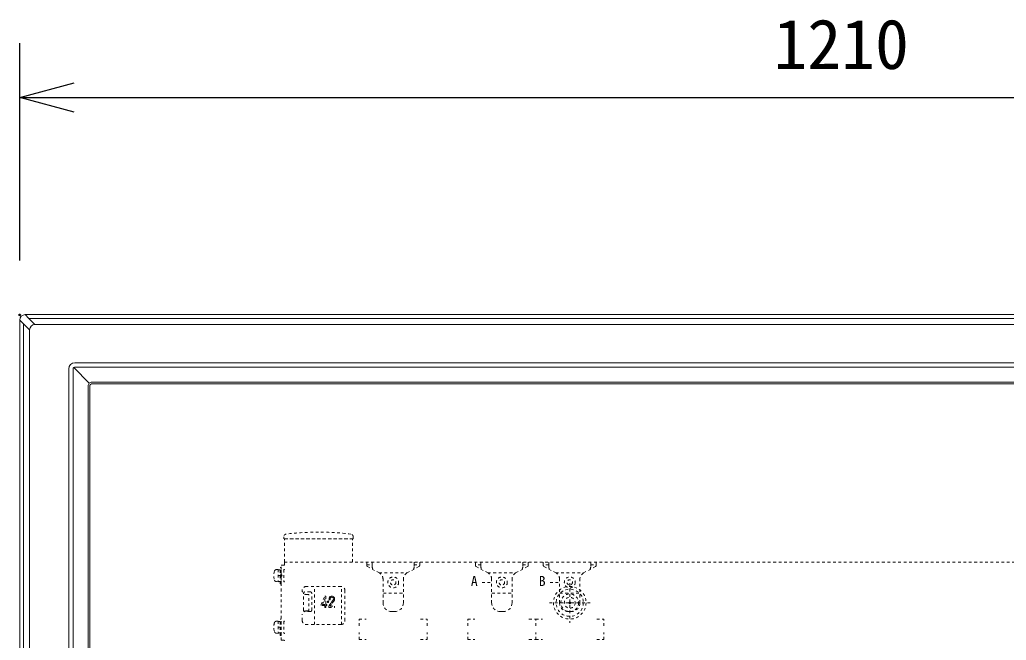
# Model space of a CAD drawing. Units: millimetres, scale not verified. Extents: x -62 to 63, y -117 to 117.
# Drawn here: x -56.74 to -20.42, y 68.27 to 91.11 of the extents above; entities that cross this region are included whole.
import ezdxf
from ezdxf.enums import TextEntityAlignment as Align

# ---------------------------------------------------------------- set-up
doc = ezdxf.new("R2010")
doc.units = ezdxf.units.MM
doc.header["$LTSCALE"] = 0.125
doc.header["$PDMODE"] = 32
doc.header["$PDSIZE"] = 0.0625
doc.linetypes.add('USER5', pattern=[1.4, 0.7, -0.7])
for name, color, linetype in [('0-0_0', 7, 'Continuous'), ('0-4_DEFPOINTS', 7, 'Continuous'), ('0-6_SUNPO', 7, 'Continuous')]:
    doc.layers.add(name, color=color, linetype=linetype)
doc.layers.add('0-5_GAIKEI', color=1, linetype='Continuous', lineweight=18)
doc.styles.add('ＭＳ ゴシック', font='')
doc.styles.get('ＭＳ ゴシック').set_extended_font_data('MS Gothic')

# ---------------------------------------------------------------- blocks, each defined once
blk = doc.blocks.new('_OPEN30')
at = {"layer": '0-0_0'}
blk.add_line((0, 0), (-1, 0), dxfattribs=at)
blk.add_lwpolyline([(-1, 0.26795), (0, 0), (-1, -0.26795)], dxfattribs=at)
blk = doc.blocks.new('D11')
at = {"layer": '0-4_DEFPOINTS'}
blk.add_point((-59.41, 95.4876), dxfattribs=at)
at = {"layer": '0-6_SUNPO'}
for p, q in [((-59.41, 97.4876), (-59.41, 105.4876)), ((-57.41, 103.4876), (-0.91, 103.4876))]:
    blk.add_line(p, q, dxfattribs=at)
at = {"layer": '0-6_SUNPO', "xscale": 2, "yscale": 2, "rotation": 180}
blk.add_blockref('_OPEN30', (-59.41, 103.4876), dxfattribs=at)
at = {"layer": '0-6_SUNPO', "style": 'ＭＳ ゴシック'}
blk.add_text('1210', height=1.833, dxfattribs=at).set_placement((-31.66, 103.9876), align=Align.BOTTOM_LEFT)

msp = doc.modelspace()

# ---------------------------------------------------------------- linework, layer by layer
at = {"layer": '0-5_GAIKEI'}
for p, q in [((-56.7376, 80.0552), (-56.6022, 79.9198)), ((-56.6022, 79.9218), (-56.3754, 79.695)), ((-56.6022, 44.3881), (-56.6022, 79.9218)), ((-56.4025, 80.1196), (-56.5379, 80.255)), ((-56.1776, 79.8927), (-56.4045, 80.1196)), ((-56.4045, 80.1196), (3.4293, 80.1196)), ((-56.3754, 79.695), (-56.3754, 44.6149)), ((3.2024, 79.8927), (-56.1776, 79.8927)), ((1.7292, 78.4839), (-54.7044, 78.4839)), ((-54.9291, 78.2592), (-54.9291, 46.0507)), ((-54.7705, 46.0574), (-54.7705, 78.2525)), ((-54.7497, 78.3046), (-54.1785, 77.7333)), ((-54.6977, 78.3254), (1.7224, 78.3254)), ((1.1003, 77.7752), (-54.0755, 77.7752)), ((-54.2204, 77.6304), (-54.2204, 46.6795)), ((-54.1601, 77.6157), (-54.1601, 46.6942)), ((-54.0608, 77.715), (1.0856, 77.715))]:
    msp.add_line(p, q, dxfattribs=at)
at = {"layer": '0-5_GAIKEI', "color": 7}
for p, q in [((-56.7376, 80.0552), (-56.7376, 44.2547)), ((-56.5379, 80.255), (3.5627, 80.255))]:
    msp.add_line(p, q, dxfattribs=at)
at = {"layer": '0-5_GAIKEI', "linetype": 'USER5'}
for p, q in [((-47.0126, 72.0812), (-47.0126, 72.0011)), ((-44.4626, 72.0011), (-47.0126, 72.0011)), ((-46.9876, 71.1511), (-46.9876, 72.0011)), ((-46.9876, 72.0011), (-44.4876, 72.0011)), ((-44.4876, 71.1511), (-44.4876, 72.0011)), ((-44.4626, 72.0812), (-44.4626, 72.0011)), ((-47.2176, 70.8761), (-47.2872, 70.8725)), ((-47.2176, 70.8761), (-47.2176, 70.4261)), ((-47.2176, 70.8636), (-47.1526, 70.8636)), ((-47.1526, 70.3511), (-47.1526, 70.9511)), ((-47.1126, 70.9511), (-47.1526, 70.9511)), ((-47.0126, 71.0311), (-47.1126, 71.0311)), ((-47.1126, 68.2711), (-47.1126, 71.0311)), ((-47.1126, 70.3511), (-47.1126, 70.9511)), ((-47.0126, 70.8657), (-47.0126, 70.4366)), ((-46.9926, 71.0511), (-46.9926, 71.1511)), ((-46.9926, 71.1511), (-5.9826, 71.1511)), ((-43.9626, 71.1511), (-43.9626, 71.0309)), ((-43.9626, 71.0511), (-43.7626, 71.0511)), ((-43.9364, 70.9869), (-43.4935, 70.747)), ((-43.7626, 71.0711), (-43.7626, 71.1511)), ((-43.7626, 71.0011), (-43.7626, 71.0711)), ((-42.0388, 70.9869), (-42.4817, 70.747)), ((-42.2126, 71.1511), (-42.2126, 71.0711)), ((-42.2126, 71.0011), (-42.2126, 71.0711)), ((-42.2126, 71.0511), (-42.0126, 71.0511)), ((-42.0126, 71.1511), (-42.0126, 71.0312)), ((-42.0126, 71.1511), (-42.0126, 71.0309)), ((-39.9626, 71.1511), (-39.9626, 71.0309)), ((-39.7626, 71.0511), (-39.9626, 71.0511)), ((-39.9364, 70.9869), (-39.4935, 70.747)), ((-39.7626, 71.0711), (-39.7626, 71.1511)), ((-39.7626, 71.0011), (-39.7626, 71.0711)), ((-38.0388, 70.9869), (-38.4817, 70.747)), ((-38.2126, 71.1511), (-38.2126, 71.0711)), ((-38.2126, 71.0011), (-38.2126, 71.0711)), ((-38.2126, 71.0511), (-38.0126, 71.0511)), ((-38.0126, 71.1511), (-38.0126, 71.0312)), ((-38.0126, 71.1511), (-38.0126, 71.0312)), ((-37.4626, 71.1511), (-37.4626, 71.0309)), ((-37.2626, 71.0511), (-37.4626, 71.0511)), ((-37.4364, 70.9869), (-36.9935, 70.747)), ((-37.2626, 71.0711), (-37.2626, 71.1511)), ((-37.2626, 71.0011), (-37.2626, 71.0711)), ((-35.5388, 70.9869), (-35.9817, 70.747)), ((-35.7126, 71.1511), (-35.7126, 71.0711)), ((-35.7126, 71.0011), (-35.7126, 71.0711)), ((-35.7126, 71.0511), (-35.5126, 71.0511)), ((-35.5126, 71.1511), (-35.5126, 71.0312)), ((-35.5126, 71.1511), (-35.5126, 71.0309)), ((-47.2176, 70.6511), (-47.1526, 70.6511)), ((-43.5039, 70.7511), (-42.4741, 70.7511)), ((-43.3626, 69.6511), (-43.3626, 70.5272)), ((-42.6126, 69.6511), (-42.6126, 70.5272)), ((-39.5011, 70.7511), (-38.4741, 70.7511)), ((-39.3626, 69.6511), (-39.3626, 70.5272)), ((-38.6126, 69.6511), (-38.6126, 70.5272)), ((-37.0039, 70.7511), (-35.9741, 70.7511)), ((-36.8626, 69.6511), (-36.8626, 70.5272)), ((-36.1126, 69.6511), (-36.1126, 70.5272)), ((-47.2176, 70.4261), (-47.2872, 70.4298)), ((-47.2176, 70.4386), (-47.1526, 70.4386)), ((-47.1126, 70.3511), (-47.1526, 70.3511)), ((-44.9126, 70.2511), (-46.1876, 70.2511)), ((-45.8876, 68.8511), (-45.8876, 70.2511)), ((-44.8876, 68.8532), (-44.8876, 70.2511)), ((-39.7126, 70.4011), (-39.4126, 70.4011)), ((-37.2126, 70.4011), (-36.9126, 70.4011)), ((-36.4876, 70.3703), (-36.4876, 68.9147)), ((-46.2876, 69.9893), (-46.2876, 70.0011)), ((-46.2876, 69.3761), (-46.2876, 70.0011)), ((-46.0376, 70.0511), (-46.2376, 70.0511)), ((-46.0376, 70.0511), (-46.2376, 70.0511)), ((-46.0876, 69.9511), (-46.1876, 69.9511)), ((-46.0876, 69.3261), (-46.0876, 69.9511)), ((-45.9876, 69.3761), (-45.9876, 70.0011)), ((-45.9876, 69.3761), (-45.9876, 70.0011)), ((-45.6412, 69.5847), (-45.5074, 69.8954)), ((-45.6412, 69.5847), (-45.5074, 69.8954)), ((-45.5932, 69.5927), (-45.5062, 69.7947)), ((-45.5932, 69.5927), (-45.5062, 69.7947)), ((-45.5074, 69.8954), (-45.4654, 69.8954)), ((-45.5074, 69.8954), (-45.4654, 69.8954)), ((-45.5062, 69.7947), (-45.5062, 69.5927)), ((-45.5062, 69.7947), (-45.5062, 69.5927)), ((-45.4654, 69.8954), (-45.4654, 69.5927)), ((-45.4654, 69.8954), (-45.4654, 69.5927)), ((-45.3496, 69.7964), (-45.3451, 69.8282)), ((-45.3496, 69.7964), (-45.3451, 69.8282)), ((-45.3496, 69.7589), (-45.3496, 69.7964)), ((-45.3496, 69.7589), (-45.3496, 69.7964)), ((-45.3095, 69.7589), (-45.3496, 69.7589)), ((-45.3095, 69.7589), (-45.3496, 69.7589)), ((-45.3451, 69.8282), (-45.335, 69.8534)), ((-45.3451, 69.8282), (-45.335, 69.8534)), ((-45.335, 69.8534), (-45.3095, 69.884)), ((-45.335, 69.8534), (-45.3095, 69.884)), ((-45.3095, 69.884), (-45.2691, 69.8992)), ((-45.3095, 69.884), (-45.2691, 69.8992)), ((-45.3095, 69.7935), (-45.3061, 69.8178)), ((-45.3095, 69.7935), (-45.3061, 69.8178)), ((-45.3095, 69.7589), (-45.3095, 69.7935)), ((-45.3095, 69.7589), (-45.3095, 69.7935)), ((-45.3061, 69.8178), (-45.3001, 69.8327)), ((-45.3061, 69.8178), (-45.3001, 69.8327)), ((-45.3001, 69.8327), (-45.2855, 69.8502)), ((-45.3001, 69.8327), (-45.2855, 69.8502)), ((-45.2855, 69.8502), (-45.2618, 69.8591)), ((-45.2855, 69.8502), (-45.2618, 69.8591)), ((-45.2691, 69.8992), (-45.2253, 69.8992)), ((-45.2691, 69.8992), (-45.2253, 69.8992)), ((-45.2618, 69.8591), (-45.2335, 69.8591)), ((-45.2618, 69.8591), (-45.2335, 69.8591)), ((-45.2335, 69.8591), (-45.2138, 69.8507)), ((-45.2335, 69.8591), (-45.2138, 69.8507)), ((-45.2253, 69.8992), (-45.1888, 69.8835)), ((-45.2253, 69.8992), (-45.1888, 69.8835)), ((-45.2138, 69.8507), (-45.2018, 69.8356)), ((-45.2138, 69.8507), (-45.2018, 69.8356)), ((-45.1922, 69.7619), (-45.2062, 69.7338)), ((-45.1922, 69.7619), (-45.2062, 69.7338)), ((-45.2018, 69.8356), (-45.1925, 69.8202)), ((-45.2018, 69.8356), (-45.1925, 69.8202)), ((-45.1925, 69.8202), (-45.1893, 69.7975)), ((-45.1925, 69.8202), (-45.1893, 69.7975)), ((-45.1893, 69.7734), (-45.1922, 69.7619)), ((-45.1893, 69.7734), (-45.1922, 69.7619)), ((-45.1893, 69.7975), (-45.1893, 69.7734)), ((-45.1893, 69.7975), (-45.1893, 69.7734)), ((-45.1888, 69.8835), (-45.1688, 69.8585)), ((-45.1888, 69.8835), (-45.1688, 69.8585)), ((-45.1543, 69.7479), (-45.1724, 69.7118)), ((-45.1543, 69.7479), (-45.1724, 69.7118)), ((-45.1688, 69.8585), (-45.154, 69.8339)), ((-45.1688, 69.8585), (-45.154, 69.8339)), ((-45.1492, 69.7684), (-45.1543, 69.7479)), ((-45.1492, 69.7684), (-45.1543, 69.7479)), ((-45.154, 69.8339), (-45.1492, 69.8004)), ((-45.154, 69.8339), (-45.1492, 69.8004)), ((-45.1492, 69.8004), (-45.1492, 69.7684)), ((-45.1492, 69.8004), (-45.1492, 69.7684)), ((-44.7626, 69.0011), (-44.7626, 70.1011)), ((-43.3501, 70.0011), (-42.6251, 70.0011)), ((-39.3501, 70.0011), (-38.6251, 70.0011)), ((-36.8501, 70.0011), (-36.1251, 70.0011)), ((-45.6412, 69.5518), (-45.6412, 69.5847)), ((-45.6412, 69.5518), (-45.6412, 69.5847)), ((-45.5062, 69.5518), (-45.6412, 69.5518)), ((-45.5062, 69.5518), (-45.6412, 69.5518)), ((-45.5062, 69.5927), (-45.5932, 69.5927)), ((-45.5062, 69.5927), (-45.5932, 69.5927)), ((-45.5062, 69.5518), (-45.5062, 69.4823)), ((-45.5062, 69.5518), (-45.5062, 69.4823)), ((-45.5062, 69.4823), (-45.4654, 69.4823)), ((-45.5062, 69.4823), (-45.4654, 69.4823)), ((-45.4326, 69.5927), (-45.4654, 69.5927)), ((-45.4326, 69.5927), (-45.4654, 69.5927)), ((-45.4654, 69.5518), (-45.4654, 69.4823)), ((-45.4326, 69.5518), (-45.4654, 69.5518)), ((-45.4654, 69.5518), (-45.4654, 69.4823)), ((-45.4326, 69.5518), (-45.4654, 69.5518)), ((-45.4326, 69.5927), (-45.4326, 69.5518)), ((-45.4326, 69.5927), (-45.4326, 69.5518)), ((-45.3436, 69.5554), (-45.3576, 69.518)), ((-45.3436, 69.5554), (-45.3576, 69.518)), ((-45.3221, 69.5899), (-45.3436, 69.5554)), ((-45.3221, 69.5899), (-45.3436, 69.5554)), ((-45.2852, 69.639), (-45.3221, 69.5899)), ((-45.2852, 69.639), (-45.3221, 69.5899)), ((-45.3075, 69.5375), (-45.3132, 69.5224)), ((-45.3075, 69.5375), (-45.3132, 69.5224)), ((-45.3132, 69.5224), (-45.1492, 69.5224)), ((-45.3132, 69.5224), (-45.1492, 69.5224)), ((-45.289, 69.5672), (-45.3075, 69.5375)), ((-45.289, 69.5672), (-45.3075, 69.5375)), ((-45.2537, 69.6142), (-45.289, 69.5672)), ((-45.2537, 69.6142), (-45.289, 69.5672)), ((-45.2062, 69.7338), (-45.2852, 69.639)), ((-45.2062, 69.7338), (-45.2852, 69.639)), ((-45.1724, 69.7118), (-45.2537, 69.6142)), ((-45.1724, 69.7118), (-45.2537, 69.6142)), ((-45.1492, 69.4823), (-45.1492, 69.5224)), ((-45.1492, 69.4823), (-45.1492, 69.5224)), ((-35.7354, 69.6511), (-37.2579, 69.6511)), ((-47.1526, 68.4511), (-47.1526, 69.0511)), ((-47.1126, 69.0511), (-47.1526, 69.0511)), ((-47.1126, 68.4511), (-47.1126, 69.0511)), ((-46.3376, 69.0011), (-46.3376, 69.2011)), ((-46.0376, 69.3261), (-46.2376, 69.3261)), ((-46.0376, 69.3261), (-46.2376, 69.3261)), ((-46.1876, 69.3261), (-46.1876, 69.3511)), ((-46.0876, 69.3511), (-46.1876, 69.3511)), ((-42.9376, 69.3261), (-43.0376, 69.3261)), ((-41.9876, 69.0511), (-41.7376, 69.0511)), ((-41.7376, 68.8011), (-41.7376, 69.0511)), ((-38.9376, 69.3261), (-39.0376, 69.3261)), ((-37.9876, 69.0511), (-37.7376, 69.0511)), ((-37.7376, 68.8011), (-37.7376, 69.0511)), ((-36.4376, 69.3261), (-36.5376, 69.3261)), ((-35.4876, 69.0511), (-35.2376, 69.0511)), ((-35.2376, 68.8011), (-35.2376, 69.0511)), ((-47.2176, 68.9761), (-47.2872, 68.9725)), ((-47.2176, 68.9761), (-47.2176, 68.5261)), ((-47.2176, 68.9636), (-47.1526, 68.9636)), ((-47.2176, 68.7511), (-47.1526, 68.7511)), ((-47.0126, 68.9657), (-47.0126, 68.5366)), ((-44.9126, 68.8511), (-46.1876, 68.8511)), ((-47.2176, 68.5261), (-47.2872, 68.5298)), ((-47.2176, 68.5386), (-47.1526, 68.5386)), ((-47.1126, 68.4511), (-47.1526, 68.4511)), ((-44.2376, 68.3011), (-44.2376, 68.5511)), ((-44.2376, 68.3011), (-43.9876, 68.3011)), ((-41.9876, 68.3011), (-41.7376, 68.3011)), ((-41.7376, 68.3011), (-41.7376, 68.5511)), ((-40.2376, 68.3011), (-40.2376, 68.5511)), ((-40.2376, 68.3011), (-39.9876, 68.3011)), ((-37.9876, 68.3011), (-37.7376, 68.3011)), ((-37.7376, 68.3011), (-37.7376, 68.5511)), ((-37.7376, 68.3011), (-37.7376, 68.5511)), ((-37.7376, 68.3011), (-37.4876, 68.3011)), ((-35.4876, 68.3011), (-35.2376, 68.3011)), ((-35.2376, 68.3011), (-35.2376, 68.5511)), ((-47.0126, 68.2711), (-47.1126, 68.2711))]:
    msp.add_line(p, q, dxfattribs=at)
for points in [[(-45.3576, 69.518), (-45.3576, 69.4823), (-45.1492, 69.4823)], [(-45.3576, 69.518), (-45.3576, 69.4823), (-45.1492, 69.4823)], [(-44.2376, 68.8011), (-44.2376, 69.0511), (-43.9876, 69.0511)], [(-40.2376, 68.8011), (-40.2376, 69.0511), (-39.9876, 69.0511)], [(-37.7376, 68.8011), (-37.7376, 69.0511), (-37.4876, 69.0511)]]:
    msp.add_lwpolyline(points, dxfattribs=at)
for centre, radius in [((-42.9876, 70.4011), 0.2), ((-42.9876, 70.4011), 0.1), ((-38.9876, 70.4011), 0.2), ((-38.9876, 70.4011), 0.1), ((-36.4876, 70.4011), 0.2), ((-36.4876, 70.4011), 0.1), ((-36.4876, 69.6511), 0.6), ((-36.4876, 69.6511), 0.5), ((-36.4876, 69.6511), 0.325), ((-36.4876, 69.6511), 0.2)]:
    msp.add_circle(centre, radius, dxfattribs=at)
for centre, radius, start, end in [((-46.9126, 72.0812), 0.1, 96.81632, 180), ((-45.7376, 62.2511), 10, 90, 96.81632), ((-45.7376, 62.2511), 10, 83.18368, 90), ((-44.5626, 72.0812), 0.1, 0, 83.18368), ((-47.283, 70.7926), 0.08, 93, 164.21401), ((-47.0126, 71.0511), 0.02, 270, 0), ((-47.0001, 70.8657), 0.0125, 0, 180), ((-43.9126, 71.0309), 0.05, 180, 241.55707), ((-43.5126, 71.0011), 0.25, 180, 210.57291), ((-42.4626, 71.0011), 0.25, 329.42709, 0), ((-42.0626, 71.0309), 0.05, 298.44293, 0), ((-39.9126, 71.0309), 0.05, 180, 241.55707), ((-39.5126, 71.0011), 0.25, 180, 210.57291), ((-38.4626, 71.0011), 0.25, 329.42709, 0), ((-38.0626, 71.0309), 0.05, 298.44293, 0), ((-37.4126, 71.0309), 0.05, 180, 241.55707), ((-37.0126, 71.0011), 0.25, 180, 210.57291), ((-35.9626, 71.0011), 0.25, 329.42709, 0), ((-35.5626, 71.0309), 0.05, 298.44293, 0), ((-46.7826, 70.6511), 0.6, 164.21401, 195.78599), ((-47.283, 70.5097), 0.08, 195.78599, 267), ((-43.6126, 70.5272), 0.25, 0, 61.55707), ((-42.3626, 70.5272), 0.25, 118.44293, 180), ((-39.6126, 70.5272), 0.25, 0, 61.55707), ((-38.3626, 70.5272), 0.25, 118.44293, 180), ((-37.1126, 70.5272), 0.25, 0, 61.55707), ((-35.8626, 70.5272), 0.25, 118.44293, 180), ((-47.0001, 70.4366), 0.0125, 180, 0), ((-46.1876, 70.1011), 0.15, 90, 270), ((-44.9126, 70.1011), 0.15, 0, 90), ((-46.2376, 70.0011), 0.05, 90, 180), ((-46.2376, 70.0011), 0.05, 90, 180), ((-46.0376, 70.0011), 0.05, 0, 90), ((-46.0376, 70.0011), 0.05, 0, 90), ((-46.2376, 69.3761), 0.05, 180, 270), ((-46.0376, 69.3761), 0.05, 270, 0), ((-46.0376, 69.3761), 0.05, 270, 0), ((-43.0376, 69.6511), 0.325, 180, 270), ((-42.9376, 69.6511), 0.325, 270, 0), ((-39.0376, 69.6511), 0.325, 180, 270), ((-38.9376, 69.6511), 0.325, 270, 0), ((-36.5376, 69.6511), 0.325, 180, 270), ((-36.4376, 69.6511), 0.325, 270, 0), ((-46.1876, 69.2011), 0.15, 90, 180), ((-46.2376, 69.3761), 0.05, 242.09432, 270), ((-46.7826, 68.7511), 0.6, 164.21401, 195.78599), ((-47.283, 68.8926), 0.08, 93, 164.21401), ((-47.0001, 68.9657), 0.0125, 0, 180), ((-46.1876, 69.0011), 0.15, 180, 270), ((-44.9126, 69.0011), 0.15, 270, 0), ((-47.283, 68.6097), 0.08, 195.78599, 267), ((-47.0001, 68.5366), 0.0125, 180, 0), ((-47.0126, 68.2511), 0.02, 0, 90)]:
    msp.add_arc(centre, radius, start, end, dxfattribs=at)
at = {"layer": '0-5_GAIKEI', "color": 7}
msp.add_ellipse((-56.5373, 80.0547), major_axis=(-0.1418, 0.1418), ratio=0.997265, start_param=5.4991567, end_param=7.0672139, dxfattribs=at)
at = {"layer": '0-5_GAIKEI'}
for centre, major_axis, ratio, start_param, end_param in [((-55.8161, 79.3335), (-0.5022, 0.5022), 0.49281, 5.8722213, 6.6941493), ((-54.7038, 78.2586), (-0.1595, 0.1595), 0.997265, 5.4991567, 7.0672139), ((-54.6957, 78.2526), (-0.0127, -0.074), 0.995515, 4.1175689, 4.8825404), ((-54.6978, 78.2506), (-0.074, -0.0127), 0.995515, 4.5422375, 5.3072091), ((-54.0677, 77.6266), (-0.1272, 0.0866), 0.973581, 6.1096782, 6.8685929), ((-54.0718, 77.6226), (-0.0866, 0.1272), 0.973581, 5.6977777, 6.4566924), ((-54.0594, 77.6142), (-0.0718, 0.0718), 0.985257, 5.5052135, 7.0611571)]:
    msp.add_ellipse(centre, major_axis=major_axis, ratio=ratio, start_param=start_param, end_param=end_param, dxfattribs=at)
for p in [(-47.1126, 70.6511), (-45.3876, 69.6886), (-36.4876, 69.6511)]:
    msp.add_point(p, dxfattribs=at)

# ---------------------------------------------------------------- block references
at = {"layer": '0-6_SUNPO'}
msp.add_blockref('D11', (2.6724, -15.2406), dxfattribs=at)

# ---------------------------------------------------------------- texts
at = {"layer": '0-5_GAIKEI', "color": 7, "style": 'ＭＳ ゴシック'}
for s, p in [('A', (-40.1268, 70.1588)), ('B', (-37.6268, 70.1588))]:
    msp.add_text(s, height=0.3666, dxfattribs=at).set_placement(p, align=Align.BOTTOM_LEFT)

doc.saveas('drawing.dxf')
